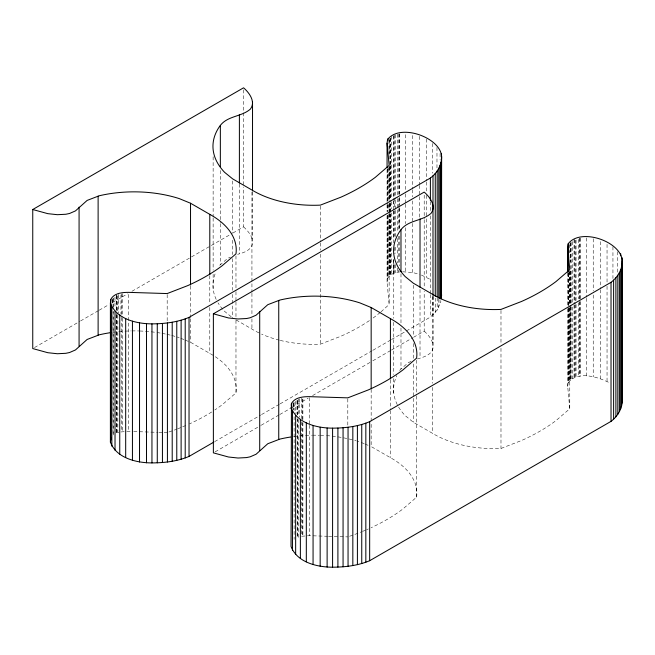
<?xml version="1.0" encoding="UTF-8"?>
<svg xmlns="http://www.w3.org/2000/svg" width="655" height="655" viewBox="0 0 655 655"><rect width="100%" height="100%" fill="white"/><g stroke="black" fill="none" stroke-linecap="round" stroke-linejoin="round"><path stroke-width="0.49" stroke-dasharray="3.27 2.46" d="M252.527 192.005L252.527 241.081C253.37 249.481 244.184 252.756 237.609 254.312M433.151 296.289L433.151 345.365C434.003 354.265 424.055 357.057 417.341 358.956M381.014 311.837L389.144 304.46L387.064 282.199L387.563 278.531L387.563 215.143M398.633 407.091A92.977 53.677 0 0 0 405.232 415.663L413.313 422.229L432.562 433.348A85.06 49.109 0 0 0 500.985 448.462L521.495 440.528A187.305 108.141 0 0 0 556.021 420.592L569.768 408.753L567.697 386.483L568.196 382.815L568.196 308.177M391.493 339.544L430.4 317.085L437.196 310.003L440.921 301.726M387.563 278.531C389.831 274.068 395.104 272.439 399.755 271.899M568.196 382.815C577.685 370.263 598.064 376.977 609.576 382.831M219.752 265.234L227.801 258.25L230.47 257.178M411.103 361.462L408.425 362.534L400.377 369.518A92.977 53.677 0 0 0 399.239 371.221M235.972 320.303L235.972 392.902L222.225 404.741A187.305 108.141 0 0 1 214.832 409.956M416.596 395.964L416.596 497.186L402.85 509.025A187.305 108.141 0 0 1 371.082 527.717M380.244 312.492L375.397 316.308A187.305 108.141 0 0 1 372.507 318.428M116.336 314.801L116.336 433.405L118.735 432.505M298.467 419.527L298.467 537.108L297.362 537.493L297.362 418.889M34.518 347.543L79.697 321.466M80.581 320.95L98.299 310.724M99.183 310.216L108.926 304.591M112.472 302.544L127.528 293.849M131.958 291.287L232.058 233.499M232.943 232.992L243.57 226.851L243.57 186.978M214.676 441.626L260.649 415.09M261.533 414.574L279.218 404.364M280.103 403.857L372.048 350.769M372.932 350.261L390.609 340.051M215.151 451.835L260.33 425.75M261.214 425.234L278.932 415.008M279.816 414.5L291.328 407.852M292.212 407.336L308.161 398.134M312.591 395.579L371.942 361.314M372.826 360.799L390.544 350.572M391.428 350.057L412.683 337.784M413.575 337.276L424.203 331.135L424.203 291.262M182.737 426.773L186.045 425.373M362.543 531.41L365.842 530.01M366.669 529.658L368.323 528.962M174.246 430.122L176.809 429.131M177.669 428.804L181.083 427.478M354.871 534.406L361.716 531.762M280.266 340.412A85.06 49.109 0 0 0 320.352 344.178L340.87 336.244A187.305 108.141 0 0 0 370.28 319.992M168.949 431.989L172.478 430.744M349.573 536.273L353.11 535.029M120.946 431.964L125.891 431.539M301.57 421.738L301.57 536.249L309.242 535.7L327.508 536.265M126.8 431.498L132.678 431.539M402.694 271.792L412.609 272.513L419.699 274.355M133.694 431.571L158.043 432.333M159.059 432.357L163.12 432.488M164.135 432.521L167.181 432.611M328.523 536.298L347.805 536.895M421.378 275.034L431.473 280.021M180.903 338.34L184.407 339.773M185.283 340.133L190.531 342.278L209.788 353.397A85.06 49.109 0 0 1 235.972 392.902M364.164 443.697L359.783 441.904A92.977 53.677 0 0 0 357.057 441.069M365.04 444.057L368.536 445.49M236.185 319.967L251.938 329.064A85.06 49.109 0 0 0 260.665 333.673M416.596 497.186A85.06 49.109 0 0 0 390.413 457.681L371.164 446.563L371.164 422.025M231.215 316.75L224.608 311.379A92.977 53.677 0 0 1 218 302.798M424.203 331.135C428.329 334.959 432.365 339.585 433.151 345.365M243.57 226.851C247.705 230.675 251.733 235.301 252.527 241.081M617.6 251.684L617.6 272.136M612.941 246.771L612.941 278.465M607.046 244.364L607.046 282.19M607.046 286.284L607.046 381.366M600.332 241.63L600.332 288.667M600.332 289.69L600.332 378.639M593.233 238.772L593.233 290.91M593.233 295.004L593.233 376.797M586.258 237.937L586.258 297.239M586.258 298.262L586.258 375.962M580.387 238.158L580.387 300.522M580.387 301.546L580.387 376.183M579.863 238.174L579.863 300.547M579.863 301.57L579.863 376.199M579.2 238.338L579.2 300.702M579.2 301.726L579.2 376.363M578.267 239.501L578.267 298.803M578.267 302.888L578.267 376.502M576.056 240.041L576.056 300.358M576.056 304.452L576.056 377.043M575.352 240.287L575.352 303.674M575.352 304.698L575.352 377.288M574.492 239.468L574.492 303.879M574.492 304.902L574.492 377.493M574.058 239.722L574.058 304.133M574.058 305.156L574.058 377.747M572.298 241.605L572.298 302.954M572.298 307.039L572.298 378.615M571.144 242.391L571.144 305.779M571.144 306.802L571.144 379.392M570.8 242.62L570.8 306.008M570.8 307.031L570.8 379.622M570.513 242.743L570.513 261.148M570.513 271.375L570.513 306.139M570.513 307.162L570.513 379.753M570.128 243.259L570.128 261.664M570.128 270.859L570.128 380.26M569.768 271.743L569.768 306.507M569.768 307.531L569.768 408.753M569.58 244.798L569.58 252.977M569.58 271.383L569.58 304.1M569.58 308.186L569.58 380.776M568.646 273.675L568.646 307.416M568.646 308.44L568.646 382.053M568.475 273.053L568.475 307.817M568.475 308.841L568.475 382.454M568.196 273.422L568.196 307.154M567.697 272.996L567.697 307.76M567.697 308.783L567.697 386.483M500.985 310.437L500.985 344.178M500.985 348.264L500.985 448.462M440.086 153.548L440.086 159.681M440.029 299.491L440.029 304.6M438.784 299.188L438.784 307.367M437.196 297.738L437.196 310.003M436.975 147.4L436.975 168.875M435.264 298.197L435.264 312.509M432.996 296.469L432.996 314.875M432.562 296.347L432.562 383.249M432.562 387.342L432.562 433.348M432.308 143.502L432.308 173.157M430.4 201.552L430.4 211.77M430.4 215.863L430.4 293.563M430.4 294.586L430.4 317.085M426.421 139.056L426.421 180.976M426.421 181.992L426.421 191.195M426.421 195.288L426.421 217.779M426.421 218.803L426.421 277.081M424.203 195.157L424.203 218.672M424.203 219.695L424.203 287.177M420.019 289.379L420.019 357.884M419.699 136.322L419.699 184.382M419.699 185.398L419.699 195.624M419.699 196.647L419.699 218.115M416.596 360.176L416.596 394.94M413.313 285.228L413.313 336.351M413.313 343.507L413.313 359.865M413.313 363.959L413.313 422.229M412.609 135.503L412.609 188.673M412.609 189.696L412.609 196.852M412.609 200.938L412.609 222.413M412.609 223.437L412.609 272.513M405.625 134.676L405.625 192.955M405.625 193.978L405.625 203.181M405.625 204.196L405.625 223.625M405.625 227.719L405.625 271.678M400.983 273.79L400.983 323.889M400.983 327.983L400.983 368.88M399.755 133.874L399.755 196.238M399.755 197.261L399.755 206.464M399.755 207.488L399.755 228.955M399.239 133.89L399.239 194.216M399.239 198.301L399.239 204.442M399.239 208.527L399.239 230.003M399.239 236.136L399.239 265.783M398.576 134.054L398.576 194.371M398.576 198.465L398.576 207.668M398.576 208.691L398.576 231.182M398.576 236.291L398.576 264.923M398.576 270.032L398.576 272.079M397.634 134.193L397.634 197.581M397.634 198.604L397.634 208.83M397.634 209.854L397.634 232.345M397.634 238.477L397.634 263.015M397.634 268.132L397.634 272.218M395.423 134.733L395.423 199.145M395.423 200.168L395.423 209.363M395.423 210.386L395.423 236.971M395.423 247.197L395.423 253.329M395.423 264.579L395.423 272.758M394.728 134.979L394.728 209.616M394.728 210.632L394.728 236.193M394.728 247.443L394.728 253.575M394.728 264.825L394.728 273.004M393.868 136.207L393.868 199.595M393.868 200.618L393.868 206.751M393.868 210.844L393.868 239.468M393.868 262.982L393.868 273.209M393.761 259.994L393.761 318.273M393.761 322.358L393.761 374.504M393.761 378.598L393.761 392.91M393.426 135.438L393.426 199.849M393.426 200.872L393.426 210.075M393.426 211.09L393.426 242.792M393.426 259.151L393.426 273.462M391.674 136.297L391.674 197.646M391.674 201.732L391.674 208.888M391.674 212.981L391.674 274.322M390.511 138.107L390.511 164.692M390.511 165.707L390.511 199.447M390.511 203.541L390.511 212.744M390.511 213.767L390.511 275.108M390.413 379.982L390.413 409.629M390.413 410.652L390.413 457.681M390.175 138.336L390.175 164.921M390.175 165.944L390.175 201.724M390.175 202.747L390.175 212.973M390.175 213.997L390.175 275.337M389.889 138.459L389.889 165.044M389.889 166.067L389.889 201.855M389.889 202.87L389.889 210.034M389.889 214.119L389.889 275.468M389.504 139.998L389.504 154.31M389.504 166.575L389.504 199.292M389.504 203.386L389.504 212.588M389.504 213.612L389.504 275.976M389.144 167.459L389.144 200.176M389.144 204.27L389.144 212.449M389.144 213.473L389.144 304.46M388.955 140.514L388.955 153.802M388.955 167.09L388.955 199.808M388.955 203.901L388.955 210.034M388.955 214.128L388.955 276.492M388.022 168.376L388.022 201.093M388.022 205.179L388.022 211.311M388.022 215.405L388.022 277.769M387.842 168.769L387.842 203.533M387.842 204.556L387.842 211.712M387.842 215.798L387.842 278.17M387.563 169.129L387.563 203.893M387.563 204.917L387.563 211.049M387.064 169.735L387.064 203.476M387.064 204.499L387.064 211.655M387.064 215.741L387.064 282.199M371.164 389.307L371.164 421.009M347.805 398.87L347.805 425.455M320.352 206.153L320.352 241.941M320.352 242.964L320.352 250.12M320.352 254.206L320.352 344.178M309.242 397.675L309.242 424.252M309.242 425.275L309.242 535.7M302.888 398.985L302.888 421.476M302.888 422.5L302.888 535.986M302.258 399.141L302.258 421.64M302.258 422.663L302.258 536.15M301.57 398.224L301.57 420.715M299.36 398.764L299.36 417.169M298.467 399.075L298.467 415.434M297.583 400.328L297.583 414.64M297.583 418.725L297.583 537.329M297.362 400.492L297.362 414.803M296.961 400.688L296.961 413.976M295.61 401.351L295.61 413.624M294.111 402.366L294.111 410.546M294.111 416.678L294.111 539.376M293.669 402.62L293.669 409.776M293.317 403.12L293.317 409.252M292.891 406.591L292.891 408.63M251.938 192.062L251.938 292.253M251.938 293.276L251.938 314.752M251.938 318.838L251.938 329.064M243.57 89.85L243.57 185.954M239.394 184.071L239.394 253.6M235.972 255.892L235.972 290.656M235.972 291.68L235.972 300.882M235.972 301.906L235.972 319.28M232.681 180.944L232.681 233.09M232.681 240.246L232.681 254.558M232.681 258.651L232.681 290.345M232.681 294.431L232.681 317.945M220.35 170.529L220.35 222.675M220.35 223.691L220.35 264.587M213.137 156.733L213.137 217.051M213.137 218.074L213.137 270.22M213.137 274.306L213.137 288.626M209.788 275.69L209.788 303.298M209.788 307.392L209.788 353.397M190.531 286.047L190.531 317.74M190.531 318.764L190.531 342.278M167.181 294.586L167.181 322.194M128.617 294.406L128.617 431.416M122.264 293.677L122.264 317.192M122.264 318.215L122.264 431.702M121.633 293.833L121.633 316.332M121.633 317.356L121.633 431.866M120.946 294.963L120.946 314.392M118.735 294.48L118.735 312.877M117.834 295.814L117.834 314.22M117.834 315.243L117.834 432.816M116.95 296.035L116.95 313.418M116.95 314.441L116.95 433.045M116.737 295.184L116.737 313.589M116.737 314.605L116.737 433.209M116.336 295.38L116.336 310.716M114.977 297.067L114.977 308.317M113.479 298.082L113.479 307.285M113.479 311.379L113.479 435.084L113.045 435.338L113.045 311.624M113.045 298.336L113.045 307.539M112.685 299.859L112.685 304.968M112.259 299.237L112.259 304.346M211.729 411.962A187.305 108.141 0 0 1 189.541 423.85M113.037 332.29A92.977 53.677 0 0 1 123.983 331.217M124.966 331.16A92.977 53.677 0 0 1 130.885 330.931M131.868 330.914A92.977 53.677 0 0 1 138.762 330.963M139.744 330.996A92.977 53.677 0 0 1 156.111 332.421M157.11 332.568A92.977 53.677 0 0 1 160.09 333.035M162.055 333.379A92.977 53.677 0 0 1 165.977 334.148M166.951 334.361A92.977 53.677 0 0 1 170.799 335.254M171.757 335.491A92.977 53.677 0 0 1 179.159 337.62M216.207 299.417A92.977 53.677 0 0 1 215.798 272.218M279.3 340.174A85.06 49.109 0 0 1 261.599 334.099M293.669 436.574A92.977 53.677 0 0 1 298.729 435.984M299.744 435.886A92.977 53.677 0 0 1 311.51 435.215M312.5 435.198A92.977 53.677 0 0 1 319.394 435.248M320.369 435.28A92.977 53.677 0 0 1 325.51 435.542M326.534 435.616A92.977 53.677 0 0 1 356.132 440.799M397.298 404.659A92.977 53.677 0 0 1 396.824 375.618"/><path stroke-width="0.98" d="M111.022 332.576A92.977 53.677 0 0 0 99.233 334.82L87.131 339.462L75.448 349.958L69.561 352.529L65.893 353.299L57.394 353.741L47.807 352.709L32.75 348.566L32.75 209.518L243.57 87.803C249.26 92.715 255.958 101.738 250.423 109.057C241.531 117.024 227.113 115.616 219.752 126.186A92.977 53.677 0 0 0 224.608 172.331L232.681 178.897L251.938 190.016A85.06 49.109 0 0 0 320.352 205.13L340.87 197.196A187.305 108.141 0 0 0 375.397 177.259L389.144 165.412L387.064 143.15L387.563 139.482C400.172 122.878 440.725 137.566 441.626 156.627L441.454 298.745L441.437 153.475M441.626 156.627C441.757 165.109 437.073 173.035 430.4 178.037L189.033 317.38C177.349 322.301 164.544 323.807 151.952 323.865C136.486 323.848 116.393 319.075 110.392 303.085L110.81 299.392C114.011 293.055 122.354 292.335 128.617 292.367L167.181 293.563L187.698 285.629A187.305 108.141 0 0 0 222.225 265.693L235.972 253.845A85.06 49.109 0 0 0 209.788 214.349L190.531 203.23L179.159 198.571A92.977 53.677 0 0 0 99.233 195.771L87.131 200.414L75.448 210.91L69.561 213.481L65.893 214.25L57.394 214.693L47.807 213.661L32.75 209.518M290.648 437.016A92.977 53.677 0 0 0 279.857 439.104L267.764 443.746L256.072 454.242L250.194 456.813L246.526 457.583L238.019 458.025L228.431 456.993L213.374 452.851L213.374 313.802L228.431 317.945L238.019 318.977L246.526 318.535L250.194 317.765L256.072 315.194L267.764 304.698L279.857 300.055A92.977 53.677 0 0 1 359.783 302.856L371.164 307.514L390.413 318.633A85.06 49.109 0 0 1 416.596 358.138L402.85 369.977A187.305 108.141 0 0 1 368.323 389.913L347.805 397.847L309.242 396.652C302.978 396.619 294.644 397.339 291.434 403.677L291.025 546.417C297.018 562.408 317.118 567.181 332.584 567.197C345.169 567.14 357.982 565.633 369.666 560.713L611.025 421.37C616.838 416.94 621.259 410.398 622.078 403.03L622.078 263.981C625.443 242.718 581.083 226.646 568.196 243.766L567.697 247.434L567.697 271.972M622.078 403.03L622.25 260.911M213.792 442.141L189.033 456.429C177.349 461.349 164.544 462.856 151.952 462.913C136.486 462.897 116.393 458.123 110.392 442.133L111.088 438.056M291.025 407.369C297.018 423.359 317.118 428.133 332.584 428.149C345.169 428.092 357.982 426.585 369.666 421.664L611.025 282.321C616.838 277.892 621.259 271.35 622.078 263.981M213.374 313.802L424.203 192.087C429.885 196.999 436.59 206.022 431.055 213.342C422.164 221.308 407.746 219.9 400.377 230.47A92.977 53.677 0 0 0 405.232 276.615L413.313 283.181L432.562 294.3A85.06 49.109 0 0 0 500.985 309.414L521.495 301.48A187.305 108.141 0 0 0 556.021 281.544L569.768 269.704L567.697 247.434M622.25 399.959L622.062 257.759M441.437 292.523L441.626 295.675M621.546 266.962L621.546 406.01M620.711 253.739L620.711 255.786M620.662 269.835L620.662 408.884M619.417 272.603L619.417 411.651M617.829 275.239L617.829 414.287M615.888 277.745L615.888 416.793M613.62 280.111L613.62 419.159M611.025 282.321L611.025 421.37M568.196 243.766L568.196 272.398M440.921 162.677L440.921 298.655M440.029 165.551L440.029 298.467M438.784 168.319L438.784 298.164M437.196 170.955L437.196 296.715M435.264 173.46L435.264 296.15M432.996 175.827L432.996 295.446M430.4 178.037L430.4 200.528M420.019 218.835L420.019 287.34M400.983 229.831L400.983 271.743M390.413 318.633L390.413 378.958M388.022 138.721L388.022 140.768M387.064 143.15L387.064 167.688M371.164 307.514L371.164 388.292M369.666 421.664L369.666 560.713M365.834 423.171L365.834 562.219M361.748 424.481L361.748 563.529M357.409 425.594L357.409 564.643M352.832 426.511L352.832 565.56M348.051 427.232L348.051 566.28M343.064 427.74L343.064 566.788M337.906 428.051L337.906 567.099M332.584 428.149L332.584 567.197M327.123 428.042L327.123 567.091M320.164 427.257L320.164 566.305M313.065 425.463L313.065 564.512M306.319 422.77L306.319 561.818M300.375 419.372L300.375 558.42M295.651 415.491L295.651 554.539M292.457 411.397L292.457 550.446M291.712 403.292L291.712 406.362M291.434 403.677L291.434 406.747M291.401 403.979L291.401 406.026M278.743 300.399L278.743 439.448M259.707 311.395L259.707 450.443M252.527 102.033L252.527 190.982M239.394 114.551L239.394 183.056M220.35 125.539L220.35 166.435M209.788 214.349L209.788 274.674M190.531 203.23L190.531 285.023M189.033 317.38L189.033 456.429M185.209 318.879L185.209 457.927M181.116 320.197L181.116 459.245M176.776 321.31L176.776 460.359M172.208 322.227L172.208 461.276M167.418 322.948L167.418 461.996M162.432 323.455L162.432 462.504M157.274 323.767L157.274 462.815M151.952 323.865L151.952 462.913M146.499 323.758L146.499 462.807M139.531 322.972L139.531 462.021M132.441 321.179L132.441 460.228M125.686 318.486L125.686 457.534M119.75 315.088L119.75 454.136M115.026 311.207L115.026 450.255M111.833 307.113L111.833 446.161M110.81 299.392L110.777 438.744M110.392 303.085L110.392 442.133M98.119 196.115L98.119 335.163M79.075 207.103L79.075 346.151"/></g></svg>
